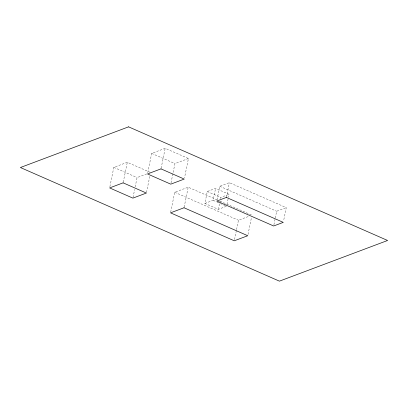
<?xml version="1.0" encoding="UTF-8"?>
<svg xmlns="http://www.w3.org/2000/svg" width="408" height="408" viewBox="0 0 408 408"><rect width="100%" height="100%" fill="white"/><g stroke="black" fill="none" stroke-linecap="round" stroke-linejoin="round"><path stroke-width="0.31" stroke-dasharray="2.04 1.53" d="M109.885 186.67L113.812 167.362L127.301 162.292L149.981 172.242M123.247 182.223L127.301 162.292M133.018 197.503L134.666 189.404M135.175 186.91L137.073 177.567L147.043 173.818M147.757 172.701L151.684 153.388L165.174 148.318L188.435 158.523L184.508 177.832M146.508 192.428L149.802 176.231M161.119 168.249L165.174 148.318M171.018 182.901L174.945 163.593L188.435 158.523M170.666 212.211L174.721 192.28L188.205 187.206L217.178 199.915M184.151 207.142L188.205 187.206M217.066 202.042L226.619 206.234L218.351 209.34L204.867 203.424L207.295 191.495L215.562 188.384L229.046 194.3L228.439 197.283M204.867 203.424L213.134 200.318L215.562 188.384M217.041 199.808L219.79 186.293L229.403 182.682L286.273 207.626L283.524 221.146M218.351 209.34L220.055 200.986M220.539 198.604L220.779 197.411L229.046 194.3M226.404 197.426L229.403 182.682M226.986 204.444L228.317 197.88M234.529 239.552L236.431 230.209M236.558 229.582L238.456 220.238L249.013 216.271M248.013 234.483L251.563 217.036M273.911 224.757L275.16 218.617M275.283 218L276.66 211.242L286.273 207.626M151.684 153.388L174.945 163.593M219.79 186.293L276.66 211.242M207.295 191.495L220.779 197.411M220.075 201.19L251.945 215.169M213.134 200.318L216.505 201.797M174.721 192.28L238.456 220.238M113.812 167.362L137.073 177.567"/><path stroke-width="0.61" d="M128.581 126.847L20.4 167.52L279.419 281.153L387.6 240.48L128.581 126.847M123.119 182.845L109.63 187.92L132.891 198.125L146.38 193.05L123.119 182.845M160.992 168.871L147.502 173.946L170.763 184.151L184.253 179.076L160.992 168.871M184.023 207.764L170.539 212.833L234.274 240.796L247.763 235.727L184.023 207.764M226.404 197.426L216.791 201.037L273.661 225.986L283.274 222.375L226.404 197.426"/></g></svg>
